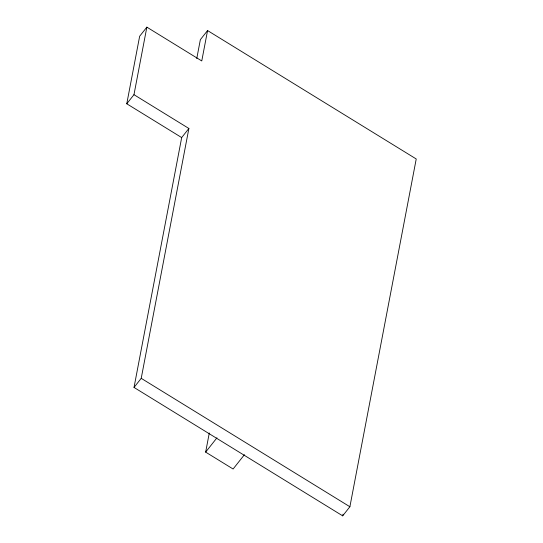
<?xml version="1.0" encoding="UTF-8"?>
<svg xmlns="http://www.w3.org/2000/svg" width="543" height="543" viewBox="0 0 543 543"><rect width="100%" height="100%" fill="white"/><g stroke="black" fill="none" stroke-linecap="round" stroke-linejoin="round"><path stroke-width="0.81" d="M181.681 137.576L126.77 103.781L139.653 36.252L146.854 27.15L201.765 60.945L207.562 30.557L416.23 158.97L349.889 506.748L342.687 515.85L134.019 387.437L181.681 137.576L188.883 128.474L133.972 94.679L146.854 27.15M196.756 58.549L200.36 39.653L207.562 30.557M134.019 387.437L141.221 378.335L188.883 128.474M244.418 454.708L233.103 469.009L205.648 452.115L209.293 432.988M342.687 515.85L343.006 514.187M126.77 103.781L133.972 94.679M205.648 452.115L216.962 437.814M141.221 378.335L349.889 506.748"/></g></svg>
